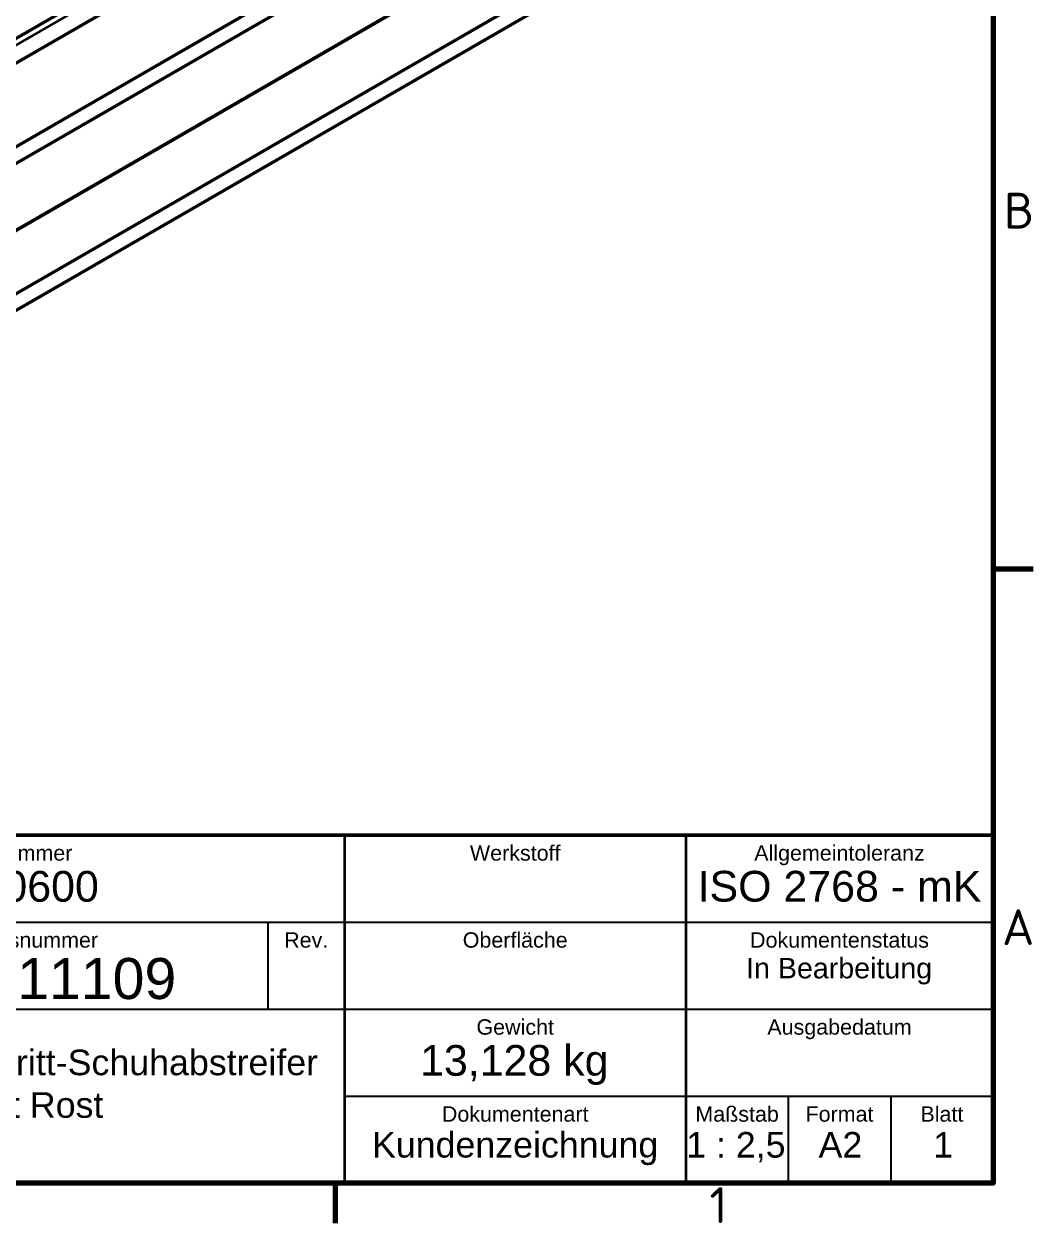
# Model space of a CAD drawing. Header units: millimetres. Extents: x 0 to 1485, y 0 to 1050.
# Drawn here: x 1223.4 to 1469.8, y 15.3 to 308.1 of the extents above; entities that cross this region are included whole.
import ezdxf
from ezdxf.enums import TextEntityAlignment as Align

# ---------------------------------------------------------------- set-up
doc = ezdxf.new("R2010")
doc.units = ezdxf.units.MM
doc.header["$LTSCALE"] = 2.5
for name, color, linetype, lineweight in [('Rahmen (ISO)', 7, 'Continuous', 70), ('Sichtbar (ISO)', 7, 'Continuous', 50), ('Sichtbar schmal (ISO)', 7, 'Continuous', 35), ('Symbole(DIN)', 179, 'Continuous', 25), ('Titel (ISO)', 7, 'Continuous', 50)]:
    doc.layers.add(name, color=color, linetype=linetype, lineweight=lineweight)
doc.styles.add('Aktuell-DIN', font='arial.ttf')
doc.styles.add('Notiztext (DIN)', font='isocpeur.ttf')
doc.styles.add('Textstil36', font='arial.ttf')
doc.styles.add('Textstil50', font='arial.ttf')
doc.styles.add('Textstil53', font='arial.ttf')
doc.styles.add('Textstil60', font='arial.ttf')
doc.styles.add('Textstil94', font='arial.ttf')

# ---------------------------------------------------------------- blocks, each defined once
blk = doc.blocks.new('Ränder Standardrahmen')
at = {"layer": 'Rahmen (ISO)'}
for p, q in [((584, 70), (587.9, 70)), ((519.75, 10), (519.75, 6.1))]:
    blk.add_line(p, q, dxfattribs=at)
at = {"layer": 'Rahmen (ISO)', "flags": 128}
blk.add_lwpolyline([(10, 10), (10, 410), (584, 410), (584, 10), (10, 10)], dxfattribs=at)
at = {"layer": 'Rahmen (ISO)', "char_height": 3.5, "attachment_point": 7, "style": 'Notiztext (DIN)'}
for s, insert in [('B', (585.05, 103.25)), ('A', (584.88, 33.25)), ('1', (556.3, 6.1))]:
    blk.add_mtext(s, dxfattribs=dict(at, insert=insert))
blk = doc.blocks.new('Schriftfelder Kundenzeichnung DE')
at = {"layer": 'Titel (ISO)', "lineweight": 50}
for p, q in [((283.01, 239.22), (103.01, 239.22)), ((283.01, 205.22), (283.01, 239.22)), ((103.01, 205.22), (283.01, 205.22))]:
    blk.add_line(p, q, dxfattribs=at)
at = {"layer": 'Titel (ISO)', "lineweight": 35}
for p, q in [((219.68, 239.22), (219.68, 205.22)), ((253.01, 239.22), (253.01, 205.22))]:
    blk.add_line(p, q, dxfattribs=at)
at = {"layer": 'Titel (ISO)', "lineweight": 25}
for p, q in [((103.01, 230.72), (283.01, 230.72)), ((212.18, 230.72), (212.18, 222.22)), ((153.01, 222.22), (283.01, 222.22)), ((219.68, 213.72), (283.01, 213.72)), ((263.01, 213.72), (263.01, 205.22)), ((273.01, 213.72), (273.01, 205.22))]:
    blk.add_line(p, q, dxfattribs=at)
at = {"layer": 'Symbole(DIN)', "color": 7, "char_height": 1.5, "attachment_point": 2, "style": 'Aktuell-DIN'}
for s, insert in [('\\fArial|b0|i0;Artikelnummer', (186.34, 238.22)), ('\\fArial|b0|i0;Werkstoff', (236.34, 238.22)), ('\\fArial|b0|i0;Allgemeintoleranz', (268.01, 238.22)), ('\\fArial|b0|i0;Zeichnungsnummer', (186.34, 229.72)), ('\\fArial|b0|i0;Oberfläche', (236.34, 229.72)), ('\\fArial|b0|i0;Dokumentenstatus', (268.01, 229.72)), ('\\fArial|b0|i0;Gewicht', (236.34, 221.22)), ('\\fArial|b0|i0;Ausgabedatum', (268.01, 221.22)), ('\\fArial|b0|i0;Dokumentenart', (236.34, 212.72)), ('\\fArial|b0|i0;Maßstab', (258.01, 212.72)), ('\\fArial|b0|i0;Format', (268.01, 212.72)), ('\\fArial|b0|i0;Blatt', (278.01, 212.72))]:
    blk.add_mtext(s, dxfattribs=dict(at, insert=insert))
at = {"layer": 'Symbole(DIN)', "color": 7, "style": 'Aktuell-DIN'}
for s, insert, char_height, width, attachment_point in [('\\fArial|b0|i0;ISO 2768 - mK', (268.01, 235.72), 3, 27.7157, 2), ('\\fArial|b0|i0;SELF Tritt-Schuhabstreifer ', (175.75, 218.26), 2.5, 42.3075, 1), ('\\fArial|b0|i0;60 x 40 cm kompl. mit Rost', (154.01, 214.1), 2.5, 42.1132, 1)]:
    blk.add_mtext(s, dxfattribs=dict(at, insert=insert, char_height=char_height, width=width, attachment_point=attachment_point))
at = {"layer": 'Symbole(DIN)', "color": 179, "insert": (215.93, 229.72), "char_height": 1.5, "attachment_point": 2, "style": 'Aktuell-DIN'}
blk.add_mtext('\\fArial|b0|i0;Rev.', dxfattribs=at)
at = {"layer": 'Symbole(DIN)', "color": 7}
for tag, p, height, style in [('AUTOR_001', (105.98, 233.18), 2.5, 'Textstil36'), ('Artikelnummer_001', (177.03, 232.71), 3, 'Textstil60'), ('BAUTEILNUMMER_001', (169.69, 223.2), 4, 'Textstil53'), ('VaultStatus_001', (258.88, 225.22), 2, 'Textstil50'), ('MASSE\\P3;_001', (227.05, 215.71), 3, 'Textstil60'), ('Dokumentenart_001', (222.35, 207.72), 2.5, 'Textstil36'), ('Anfänglicher_Ansichtsmaßstab_001', (253.03, 207.71), 2.5, 'Textstil36'), ('Blattgröße_001', (265.97, 207.71), 2.5, 'Textstil36'), ('Blattnummer_001', (277.17, 207.71), 2.5, 'Textstil36')]:
    blk.add_attdef(tag, p, '', height=height, dxfattribs=dict(at, style=style))
for tag, height, style, p in [('MATERIAL', 1.8, 'Textstil94', (236.34, 235.72)), ('REVISIONSNUMMER', 4, 'Textstil53', (215.93, 227.22)), ('Oberfläche', 2.5, 'Textstil36', (236.34, 227.22)), ('GENEHM.DAT._KONSTR.', 3, 'Textstil60', (268.01, 218.72))]:
    blk.add_attdef(tag, text='', height=height, dxfattribs=dict(at, style=style)).set_placement(p, align=Align.TOP_CENTER)

msp = doc.modelspace()

# ---------------------------------------------------------------- linework, layer by layer
at = {"layer": 'Sichtbar (ISO)'}
for p, q in [((1437.9654, 429.5969), (1026.2536, 191.8951)), ((1449.8106, 430.3844), (1026.9607, 186.2519)), ((1026.9607, 165.8395), (1449.8106, 409.972)), ((1026.9607, 161.7571), (1435.6685, 397.7246)), ((1026.9607, 145.4271), (1435.6685, 381.3946)), ((1026.9607, 129.9137), (1441.3253, 369.1472)), ((1026.9607, 125.8312), (1441.3253, 365.0647))]:
    msp.add_line(p, q, dxfattribs=at)
at = {"layer": 'Sichtbar schmal (ISO)'}
msp.add_line((1026.2536, 190.2041), (1442.9654, 430.7927), dxfattribs=at)

# ---------------------------------------------------------------- block references
at = {"xscale": 2.5, "yscale": 2.5, "zscale": 2.5}
msp.add_blockref('Ränder Standardrahmen', (0, 0), dxfattribs=at)
ref = msp.add_blockref('Schriftfelder Kundenzeichnung DE', (752.4778, -488.0509), dxfattribs=dict(xscale=2.5, yscale=2.5, zscale=2.5))
ref.add_attrib('Anfänglicher_Ansichtsmaßstab_001', '1 : 2,5', (1385.0639, 31.2244), dxfattribs={"layer": 'Symbole(DIN)', "color": 7, "height": 6.25, "style": 'Textstil36'})
ref.add_attrib('Blattgröße_001', 'A2', (1417.3904, 31.2244), dxfattribs={"layer": 'Symbole(DIN)', "color": 7, "height": 6.25, "style": 'Textstil36'})
ref.add_attrib('Blattnummer_001', '1', (1445.3982, 31.2244), dxfattribs={"layer": 'Symbole(DIN)', "color": 7, "height": 6.25, "style": 'Textstil36'})
ref.add_attrib('VaultStatus_001', 'In Bearbeitung', (1399.6896, 75), dxfattribs={"layer": 'Symbole(DIN)', "color": 7, "height": 5, "style": 'Textstil50'})
ref.add_attrib('MASSE\\P3;_001', '13,128 kg', (1320.1017, 51.2193), dxfattribs={"layer": 'Symbole(DIN)', "color": 7, "height": 7.5, "style": 'Textstil60'})
ref.add_attrib('Artikelnummer_001', '07010600', (1195.0583, 93.7193), dxfattribs={"layer": 'Symbole(DIN)', "color": 7, "height": 7.5, "style": 'Textstil60'})
ref.add_attrib('BAUTEILNUMMER_001', 'Anrin-011109', (1176.6996, 69.9591), dxfattribs={"layer": 'Symbole(DIN)', "color": 7, "height": 10, "style": 'Textstil53'})
ref.add_attrib('Dokumentenart_001', 'Kundenzeichnung', (1308.3508, 31.25), dxfattribs={"layer": 'Symbole(DIN)', "color": 7, "height": 6.25, "style": 'Textstil36'})

doc.saveas('drawing.dxf')
